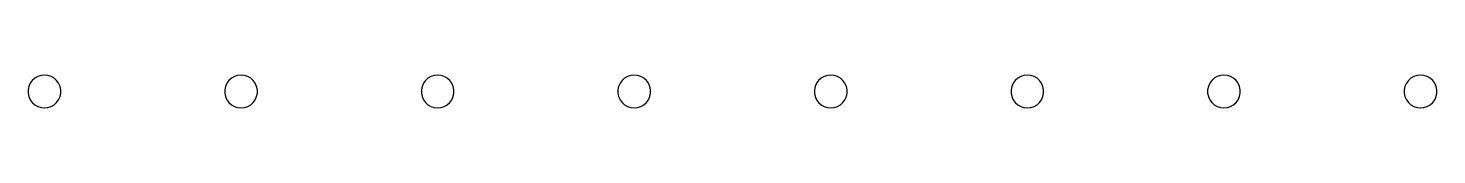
# Model space of a CAD drawing. Header units: metres. Extents: x -71.7 to -7.3, y 10.2 to 11.8.
import ezdxf

# ---------------------------------------------------------------- set-up
doc = ezdxf.new("R2010")
doc.units = ezdxf.units.M

msp = doc.modelspace()

# ---------------------------------------------------------------- linework, layer by layer
for p, q in [((-71.3051, 11.6852), (-71.4408, 11.6068)), ((-71.1559, 11.7336), (-71.3051, 11.6852)), ((-71, 11.75), (-71.1559, 11.7336)), ((-70.8441, 11.7336), (-71, 11.75)), ((-70.6949, 11.6852), (-70.8441, 11.7336)), ((-70.5592, 11.6068), (-70.6949, 11.6852)), ((-62.3051, 11.6852), (-62.4408, 11.6068)), ((-62.1559, 11.7336), (-62.3051, 11.6852)), ((-62, 11.75), (-62.1559, 11.7336)), ((-61.8441, 11.7336), (-62, 11.75)), ((-61.6949, 11.6852), (-61.8441, 11.7336)), ((-61.5592, 11.6068), (-61.6949, 11.6852)), ((-53.3051, 11.6852), (-53.4408, 11.6068)), ((-53.1559, 11.7336), (-53.3051, 11.6852)), ((-53, 11.75), (-53.1559, 11.7336)), ((-52.8441, 11.7336), (-53, 11.75)), ((-52.6949, 11.6852), (-52.8441, 11.7336)), ((-52.5592, 11.6068), (-52.6949, 11.6852)), ((-44.3051, 11.6852), (-44.4408, 11.6068)), ((-44.1559, 11.7336), (-44.3051, 11.6852)), ((-44, 11.75), (-44.1559, 11.7336)), ((-43.8441, 11.7336), (-44, 11.75)), ((-43.6949, 11.6852), (-43.8441, 11.7336)), ((-43.5592, 11.6068), (-43.6949, 11.6852)), ((-35.3051, 11.6852), (-35.4408, 11.6068)), ((-35.1559, 11.7336), (-35.3051, 11.6852)), ((-35, 11.75), (-35.1559, 11.7336)), ((-34.8441, 11.7336), (-35, 11.75)), ((-34.6949, 11.6852), (-34.8441, 11.7336)), ((-34.5592, 11.6068), (-34.6949, 11.6852)), ((-26.305, 11.6852), (-26.4408, 11.6068)), ((-26.1559, 11.7336), (-26.305, 11.6852)), ((-26, 11.75), (-26.1559, 11.7336)), ((-25.8441, 11.7336), (-26, 11.75)), ((-25.6949, 11.6852), (-25.8441, 11.7336)), ((-25.5592, 11.6068), (-25.6949, 11.6852)), ((-17.305, 11.6852), (-17.4408, 11.6068)), ((-17.1559, 11.7336), (-17.305, 11.6852)), ((-17, 11.75), (-17.1559, 11.7336)), ((-16.8441, 11.7336), (-17, 11.75)), ((-16.6949, 11.6852), (-16.8441, 11.7336)), ((-16.5592, 11.6068), (-16.6949, 11.6852)), ((-8.30504, 11.6852), (-8.44083, 11.6068)), ((-8.15593, 11.7336), (-8.30504, 11.6852)), ((-8, 11.75), (-8.15593, 11.7336)), ((-7.84406, 11.7336), (-8, 11.75)), ((-7.69495, 11.6852), (-7.84406, 11.7336)), ((-7.55916, 11.6068), (-7.69495, 11.6852)), ((-71.7133, 11.2318), (-71.7459, 11.0784)), ((-71.7459, 11.0784), (-71.7459, 10.9216)), ((-71.6495, 11.375), (-71.7133, 11.2318)), ((-71.5574, 11.5018), (-71.6495, 11.375)), ((-71.4408, 11.6068), (-71.5574, 11.5018)), ((-70.4426, 11.5018), (-70.5592, 11.6068)), ((-70.3505, 11.375), (-70.4426, 11.5018)), ((-70.2867, 11.2318), (-70.3505, 11.375)), ((-70.2541, 11.0784), (-70.2867, 11.2318)), ((-70.2541, 10.9216), (-70.2541, 11.0784)), ((-62.7133, 11.2318), (-62.7459, 11.0784)), ((-62.7459, 11.0784), (-62.7459, 10.9216)), ((-62.6495, 11.375), (-62.7133, 11.2318)), ((-62.5574, 11.5018), (-62.6495, 11.375)), ((-62.4408, 11.6068), (-62.5574, 11.5018)), ((-61.4426, 11.5018), (-61.5592, 11.6068)), ((-61.3505, 11.375), (-61.4426, 11.5018)), ((-61.2867, 11.2318), (-61.3505, 11.375)), ((-61.2541, 11.0784), (-61.2867, 11.2318)), ((-61.2541, 10.9216), (-61.2541, 11.0784)), ((-53.7133, 11.2318), (-53.7459, 11.0784)), ((-53.7459, 11.0784), (-53.7459, 10.9216)), ((-53.6495, 11.375), (-53.7133, 11.2318)), ((-53.5574, 11.5018), (-53.6495, 11.375)), ((-53.4408, 11.6068), (-53.5574, 11.5018)), ((-52.4426, 11.5018), (-52.5592, 11.6068)), ((-52.3505, 11.375), (-52.4426, 11.5018)), ((-52.2867, 11.2318), (-52.3505, 11.375)), ((-52.2541, 11.0784), (-52.2867, 11.2318)), ((-52.2541, 10.9216), (-52.2541, 11.0784)), ((-44.7133, 11.2318), (-44.7459, 11.0784)), ((-44.7459, 11.0784), (-44.7459, 10.9216)), ((-44.6495, 11.375), (-44.7133, 11.2318)), ((-44.5574, 11.5018), (-44.6495, 11.375)), ((-44.4408, 11.6068), (-44.5574, 11.5018)), ((-43.4426, 11.5018), (-43.5592, 11.6068)), ((-43.3505, 11.375), (-43.4426, 11.5018)), ((-43.2867, 11.2318), (-43.3505, 11.375)), ((-43.2541, 11.0784), (-43.2867, 11.2318)), ((-43.2541, 10.9216), (-43.2541, 11.0784)), ((-35.7133, 11.2318), (-35.7459, 11.0784)), ((-35.7459, 11.0784), (-35.7459, 10.9216)), ((-35.6495, 11.375), (-35.7133, 11.2318)), ((-35.5574, 11.5018), (-35.6495, 11.375)), ((-35.4408, 11.6068), (-35.5574, 11.5018)), ((-34.4426, 11.5018), (-34.5592, 11.6068)), ((-34.3505, 11.375), (-34.4426, 11.5018)), ((-34.2867, 11.2318), (-34.3505, 11.375)), ((-34.2541, 11.0784), (-34.2867, 11.2318)), ((-34.2541, 10.9216), (-34.2541, 11.0784)), ((-26.7133, 11.2318), (-26.7459, 11.0784)), ((-26.7459, 11.0784), (-26.7459, 10.9216)), ((-26.6495, 11.375), (-26.7133, 11.2318)), ((-26.5574, 11.5018), (-26.6495, 11.375)), ((-26.4408, 11.6068), (-26.5574, 11.5018)), ((-25.4426, 11.5018), (-25.5592, 11.6068)), ((-25.3505, 11.375), (-25.4426, 11.5018)), ((-25.2867, 11.2318), (-25.3505, 11.375)), ((-25.2541, 11.0784), (-25.2867, 11.2318)), ((-25.2541, 10.9216), (-25.2541, 11.0784)), ((-17.7133, 11.2318), (-17.7459, 11.0784)), ((-17.7459, 11.0784), (-17.7459, 10.9216)), ((-17.6495, 11.375), (-17.7133, 11.2318)), ((-17.5574, 11.5018), (-17.6495, 11.375)), ((-17.4408, 11.6068), (-17.5574, 11.5018)), ((-16.4426, 11.5018), (-16.5592, 11.6068)), ((-16.3505, 11.375), (-16.4426, 11.5018)), ((-16.2867, 11.2318), (-16.3505, 11.375)), ((-16.2541, 11.0784), (-16.2867, 11.2318)), ((-16.2541, 10.9216), (-16.2541, 11.0784)), ((-8.71329, 11.2318), (-8.74588, 11.0784)), ((-8.74588, 11.0784), (-8.74588, 10.9216)), ((-8.64951, 11.375), (-8.71329, 11.2318)), ((-8.55736, 11.5018), (-8.64951, 11.375)), ((-8.44083, 11.6068), (-8.55736, 11.5018)), ((-7.44264, 11.5018), (-7.55916, 11.6068)), ((-7.35048, 11.375), (-7.44264, 11.5018)), ((-7.2867, 11.2318), (-7.35048, 11.375)), ((-7.2541, 11.0784), (-7.2867, 11.2318)), ((-7.2541, 10.9216), (-7.2541, 11.0784)), ((-71.7459, 10.9216), (-71.7133, 10.7682)), ((-71.7133, 10.7682), (-71.6495, 10.625)), ((-71.6495, 10.625), (-71.5574, 10.4981)), ((-71.5574, 10.4981), (-71.4408, 10.3932)), ((-71.4408, 10.3932), (-71.3051, 10.3148)), ((-70.6949, 10.3148), (-70.5592, 10.3932)), ((-70.5592, 10.3932), (-70.4426, 10.4981)), ((-70.4426, 10.4981), (-70.3505, 10.625)), ((-70.3505, 10.625), (-70.2867, 10.7682)), ((-70.2867, 10.7682), (-70.2541, 10.9216)), ((-62.7459, 10.9216), (-62.7133, 10.7682)), ((-62.7133, 10.7682), (-62.6495, 10.625)), ((-62.6495, 10.625), (-62.5574, 10.4981)), ((-62.5574, 10.4981), (-62.4408, 10.3932)), ((-62.4408, 10.3932), (-62.3051, 10.3148)), ((-61.6949, 10.3148), (-61.5592, 10.3932)), ((-61.5592, 10.3932), (-61.4426, 10.4981)), ((-61.4426, 10.4981), (-61.3505, 10.625)), ((-61.3505, 10.625), (-61.2867, 10.7682)), ((-61.2867, 10.7682), (-61.2541, 10.9216)), ((-53.7459, 10.9216), (-53.7133, 10.7682)), ((-53.7133, 10.7682), (-53.6495, 10.625)), ((-53.6495, 10.625), (-53.5574, 10.4981)), ((-53.5574, 10.4981), (-53.4408, 10.3932)), ((-53.4408, 10.3932), (-53.3051, 10.3148)), ((-52.6949, 10.3148), (-52.5592, 10.3932)), ((-52.5592, 10.3932), (-52.4426, 10.4981)), ((-52.4426, 10.4981), (-52.3505, 10.625)), ((-52.3505, 10.625), (-52.2867, 10.7682)), ((-52.2867, 10.7682), (-52.2541, 10.9216)), ((-44.7459, 10.9216), (-44.7133, 10.7682)), ((-44.7133, 10.7682), (-44.6495, 10.625)), ((-44.6495, 10.625), (-44.5574, 10.4981)), ((-44.5574, 10.4981), (-44.4408, 10.3932)), ((-44.4408, 10.3932), (-44.3051, 10.3148)), ((-43.6949, 10.3148), (-43.5592, 10.3932)), ((-43.5592, 10.3932), (-43.4426, 10.4981)), ((-43.4426, 10.4981), (-43.3505, 10.625)), ((-43.3505, 10.625), (-43.2867, 10.7682)), ((-43.2867, 10.7682), (-43.2541, 10.9216)), ((-35.7459, 10.9216), (-35.7133, 10.7682)), ((-35.7133, 10.7682), (-35.6495, 10.625)), ((-35.6495, 10.625), (-35.5574, 10.4981)), ((-35.5574, 10.4981), (-35.4408, 10.3932)), ((-35.4408, 10.3932), (-35.3051, 10.3148)), ((-34.6949, 10.3148), (-34.5592, 10.3932)), ((-34.5592, 10.3932), (-34.4426, 10.4981)), ((-34.4426, 10.4981), (-34.3505, 10.625)), ((-34.3505, 10.625), (-34.2867, 10.7682)), ((-34.2867, 10.7682), (-34.2541, 10.9216)), ((-26.7459, 10.9216), (-26.7133, 10.7682)), ((-26.7133, 10.7682), (-26.6495, 10.625)), ((-26.6495, 10.625), (-26.5574, 10.4981)), ((-26.5574, 10.4981), (-26.4408, 10.3932)), ((-26.4408, 10.3932), (-26.305, 10.3148)), ((-25.6949, 10.3148), (-25.5592, 10.3932)), ((-25.5592, 10.3932), (-25.4426, 10.4981)), ((-25.4426, 10.4981), (-25.3505, 10.625)), ((-25.3505, 10.625), (-25.2867, 10.7682)), ((-25.2867, 10.7682), (-25.2541, 10.9216)), ((-17.7459, 10.9216), (-17.7133, 10.7682)), ((-17.7133, 10.7682), (-17.6495, 10.625)), ((-17.6495, 10.625), (-17.5574, 10.4981)), ((-17.5574, 10.4981), (-17.4408, 10.3932)), ((-17.4408, 10.3932), (-17.305, 10.3148)), ((-16.6949, 10.3148), (-16.5592, 10.3932)), ((-16.5592, 10.3932), (-16.4426, 10.4981)), ((-16.4426, 10.4981), (-16.3505, 10.625)), ((-16.3505, 10.625), (-16.2867, 10.7682)), ((-16.2867, 10.7682), (-16.2541, 10.9216)), ((-8.74588, 10.9216), (-8.71329, 10.7682)), ((-8.71329, 10.7682), (-8.64951, 10.625)), ((-8.64951, 10.625), (-8.55736, 10.4981)), ((-8.55736, 10.4981), (-8.44083, 10.3932)), ((-8.44083, 10.3932), (-8.30504, 10.3148)), ((-7.69495, 10.3148), (-7.55916, 10.3932)), ((-7.55916, 10.3932), (-7.44264, 10.4981)), ((-7.44264, 10.4981), (-7.35048, 10.625)), ((-7.35048, 10.625), (-7.2867, 10.7682)), ((-7.2867, 10.7682), (-7.2541, 10.9216)), ((-71.3051, 10.3148), (-71.1559, 10.2664)), ((-71.1559, 10.2664), (-71, 10.25)), ((-71, 10.25), (-70.8441, 10.2664)), ((-70.8441, 10.2664), (-70.6949, 10.3148)), ((-62.3051, 10.3148), (-62.1559, 10.2664)), ((-62.1559, 10.2664), (-62, 10.25)), ((-62, 10.25), (-61.8441, 10.2664)), ((-61.8441, 10.2664), (-61.6949, 10.3148)), ((-53.3051, 10.3148), (-53.1559, 10.2664)), ((-53.1559, 10.2664), (-53, 10.25)), ((-53, 10.25), (-52.8441, 10.2664)), ((-52.8441, 10.2664), (-52.6949, 10.3148)), ((-44.3051, 10.3148), (-44.1559, 10.2664)), ((-44.1559, 10.2664), (-44, 10.25)), ((-44, 10.25), (-43.8441, 10.2664)), ((-43.8441, 10.2664), (-43.6949, 10.3148)), ((-35.3051, 10.3148), (-35.1559, 10.2664)), ((-35.1559, 10.2664), (-35, 10.25)), ((-35, 10.25), (-34.8441, 10.2664)), ((-34.8441, 10.2664), (-34.6949, 10.3148)), ((-26.305, 10.3148), (-26.1559, 10.2664)), ((-26.1559, 10.2664), (-26, 10.25)), ((-26, 10.25), (-25.8441, 10.2664)), ((-25.8441, 10.2664), (-25.6949, 10.3148)), ((-17.305, 10.3148), (-17.1559, 10.2664)), ((-17.1559, 10.2664), (-17, 10.25)), ((-17, 10.25), (-16.8441, 10.2664)), ((-16.8441, 10.2664), (-16.6949, 10.3148)), ((-8.30504, 10.3148), (-8.15593, 10.2664)), ((-8.15593, 10.2664), (-8, 10.25)), ((-8, 10.25), (-7.84406, 10.2664)), ((-7.84406, 10.2664), (-7.69495, 10.3148))]:
    msp.add_line(p, q)

doc.saveas('drawing.dxf')
